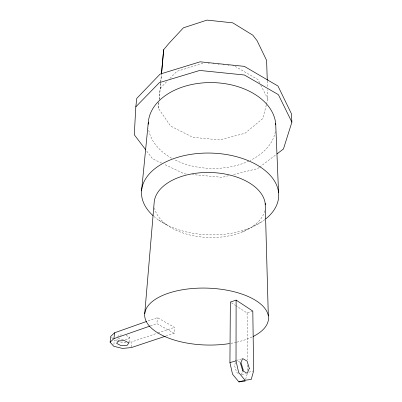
<?xml version="1.0" encoding="UTF-8"?>
<svg xmlns="http://www.w3.org/2000/svg" width="402" height="402" viewBox="0 0 402 402"><rect width="100%" height="100%" fill="white"/><g stroke="black" fill="none" stroke-linecap="round" stroke-linejoin="round"><path stroke-width="0.3" stroke-dasharray="2.01 1.51" d="M165.85 336.077L174.166 333.303L174.503 327.374L157.363 317.635L147.398 321.163M174.166 333.303L156.926 323.645L157.363 317.635M266.345 104.982L262.732 118.6L244.999 133.258L219.743 139.911L192.925 137.343L170.624 126.067L158.398 108.354L158.946 102.178M159.167 99.711L160.649 83.043M160.705 82.425L161.418 74.4M159.232 99.229L161.448 74.591M158.398 108.354L158.951 102.269M131.444 346.996L131.931 341.811L157.358 333.188M128.957 342.338L129.464 337.112L125.128 334.841M116.871 341.062L117.123 338.745M113.887 344.504L114.329 340.474L117.238 341.213M266.501 104.389L267.913 99.058L267.596 89.701M245.622 379.403L247.27 373.699M241.336 374.458L242.542 371.744M235.678 362.468L234.431 365.147L236.657 372.543L238.632 373.634M117.595 337.082L118.987 335.082L121.444 334.982M129.464 337.112L127.665 339.589L124.017 339.73M160.232 88.279L167.684 80.696M169.875 78.465L176.89 71.33L204.437 62.913M259.164 167.478L257.677 168.609L232.276 174.805M259.662 167.101L276.501 154.283M242.341 231.969L249.778 228.06M252.511 226.607L262.315 221.452M150.443 325.906L156.926 323.645M157.946 332.987L174.503 327.374M235.582 305.5L247.094 312.977L252.808 311.088M241.607 358.891L236.667 360.328L240.084 362.277M248.803 372.222L253.024 371.056M241.647 374.85L245.521 373.78M228.648 175.689L221.994 177.312L192.347 174.579M126.012 342.398L123.052 342.69L117.821 341.358M128.379 342.162L131.931 341.811M123.409 339.755L121.59 339.826L117.243 337.585M186.171 174.011L184.317 173.84L163.895 164.162M208.13 63.295L209.367 63.421M213.06 63.802L214.291 63.928M217.984 64.31L219.216 64.436M222.914 64.817L224.145 64.943M227.839 65.325L229.07 65.451M232.768 65.827L233.999 65.958M161.624 163.091L152.549 158.79L146.212 150.454M235.145 66.33L257.973 79.591L259.677 82.928M158.599 220.065L167.614 225.447M231.396 302.776L235.059 305.158M111.555 337.293L113.54 339.564M260.813 85.154L267.913 99.058M267.3 80.968L267.511 87.204M247.094 312.977L247.491 360.011M247.537 365.031L247.592 371.93M264.797 210.743A55.652 32.507 1.6 0 1 208.769 237.497A55.652 32.507 1.6 0 1 154.443 207.532M264.863 219.603A68.631 40.893 1.6 0 1 153.584 216.14M275.36 131.6A63.812 42.919 1.5 0 1 250.139 160.468M248.984 161.016A63.812 42.919 1.5 0 1 173.91 159.403M171.649 158.182A63.812 42.919 1.5 0 1 148.504 128.645M252.059 337.012A61.938 28.447 1.8 0 1 236.959 342.122M236.351 342.263A61.938 28.447 1.8 0 1 230.723 343.373"/><path stroke-width="0.6" d="M236.115 300.108L252.808 311.088L253.627 370.885L251.22 379.468L245.024 380.237L238.662 372.493L236.019 360.845L236.115 300.108L230.346 302.098L229.929 362.614L232.527 374.202L238.888 381.9L245.13 381.111M276.998 153.906L283.435 149.006L291.892 122.168L291.39 113.671L277.988 86.053L244.351 66.365L200.141 61.813L160.107 74.094L136.78 98.374L135.811 106.852L134.288 134.76L145.841 149.961M144.74 313.661L154.202 202.065A55.652 32.507 1.6 0 1 210.176 172.493A55.652 32.507 1.6 0 1 265.33 204.663M161.473 73.782L163.659 49.697L168.935 43.396L183.402 27.828L207.01 20.1L232.788 22.859L252.833 35.19L257.069 40.672L266.596 60.38L267.275 80.345M161.503 73.968L163.659 49.697M141.544 190.925L148.308 122.414M165.252 336.278L131.389 347.574L122.469 348.439L113.701 346.238L110.108 342.187L113.932 338.63L114.575 332.791L146.81 321.374M110.108 342.187L110.761 336.384L114.575 332.791M242.783 371.202L243.265 370.116L241.064 362.835M135.811 106.852L159.333 82.671L199.759 70.445L244.416 75.008L278.385 94.651L291.892 122.168M113.932 338.63L149.856 326.107M229.929 362.614L236.019 360.845M238.888 381.9L245.024 380.237M275.682 123.459L278.561 192.548M265.204 203.447L268.32 315.927M148.227 124.273A63.812 42.919 1.5 0 1 211.03 82.576A63.812 42.919 1.5 0 1 275.782 124.71M153.122 215.728A68.631 40.893 1.6 0 1 165.358 162.137A68.631 40.893 1.6 0 1 256.436 164.644A68.631 40.893 1.6 0 1 265.843 218.834M229.457 343.579A61.938 28.447 1.8 0 1 144.675 315.349A61.938 28.447 1.8 0 1 228.08 290.41A61.938 28.447 1.8 0 1 253.094 336.509M249.31 368.423L247.18 373.322L242.753 370.835L240.507 363.403L242.702 358.574L247.079 361.107L249.31 368.423M118.369 340.901L116.625 343.378L120.992 345.599L127.097 345.373L128.901 342.916L124.545 340.665L118.369 340.901"/></g></svg>
